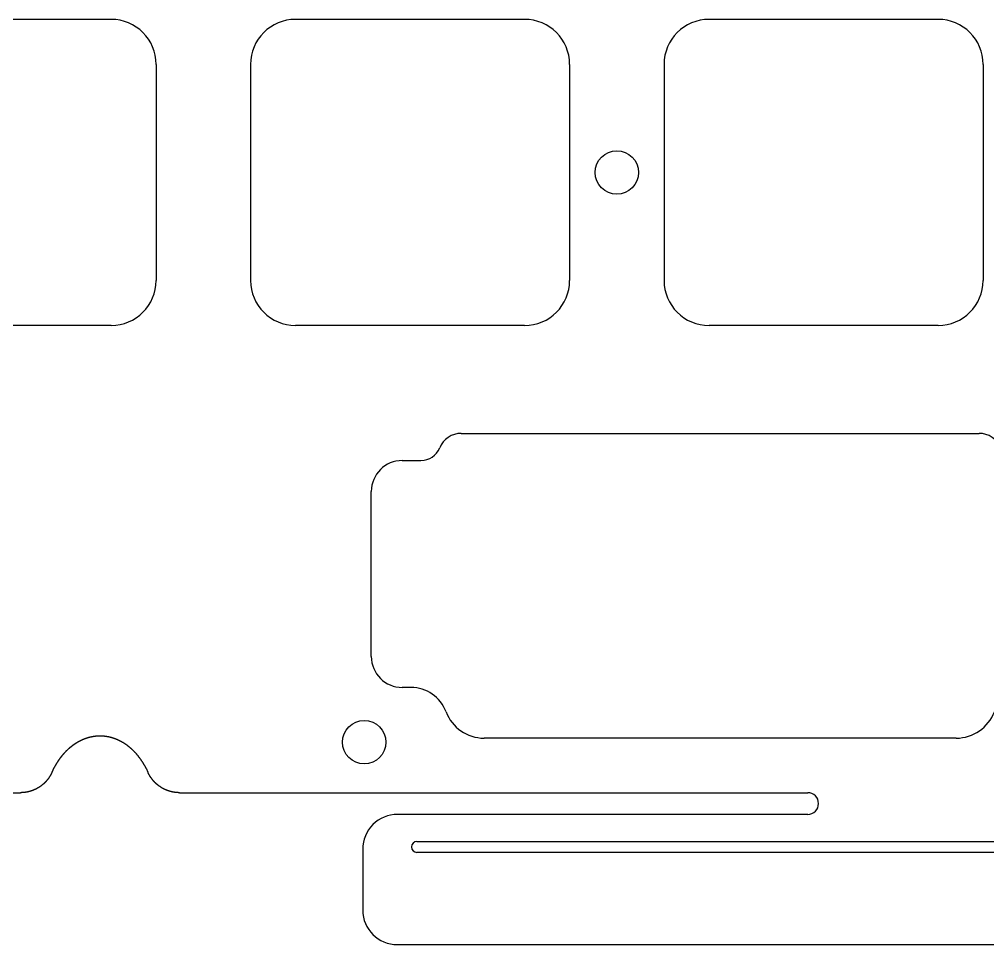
# Model space of a CAD drawing. Header units: millimetres. Extents: x -10 to 276, y -93 to 17.
# Drawn here: x 62.96 to 107.57, y -92.72 to -50.1 of the extents above; entities that cross this region are included whole.
import ezdxf

# ---------------------------------------------------------------- set-up
doc = ezdxf.new("R2010")
doc.units = ezdxf.units.MM
doc.layers.add('BLACK', color=7, linetype='CONTINUOUS')
doc.layers.add('Edge.Cuts', color=53, linetype='CONTINUOUS')

msp = doc.modelspace()

# ---------------------------------------------------------------- linework, layer by layer
at = {"layer": 'BLACK', "linetype": 'Continuous'}
for p, q in [((67.1875, -50.1), (56.6375, -50.1)), ((86.2375, -50.1), (75.6875, -50.1)), ((105.2875, -50.1), (94.7375, -50.1)), ((69.2625, -52.175), (69.2625, -62.125)), ((73.6125, -52.175), (73.6125, -62.125)), ((88.3125, -52.175), (88.3125, -62.125)), ((92.6625, -52.175), (92.6625, -62.125)), ((107.3625, -52.175), (107.3625, -62.125)), ((67.1875, -64.2), (56.6375, -64.2)), ((86.2375, -64.2), (75.6875, -64.2)), ((105.2875, -64.2), (94.7375, -64.2)), ((65.593877, -83.423999), (65.599685, -83.420386)), ((65.599685, -83.420386), (65.605492, -83.416797)), ((65.605492, -83.416797), (65.611309, -83.413225)), ((65.611309, -83.413225), (65.617125, -83.409678)), ((65.617125, -83.409678), (65.622951, -83.406148)), ((65.622951, -83.406148), (65.628776, -83.402642)), ((65.628776, -83.402642), (65.634611, -83.399153)), ((65.634611, -83.399153), (65.640445, -83.395688)), ((65.640445, -83.395688), (65.646288, -83.392241)), ((65.646288, -83.392241), (65.65213, -83.388818)), ((65.65213, -83.388818), (65.657982, -83.385412)), ((65.657982, -83.385412), (65.663833, -83.382031)), ((65.663833, -83.382031), (65.669694, -83.378666)), ((65.669694, -83.378666), (65.675553, -83.375326)), ((65.675553, -83.375326), (65.681421, -83.372003)), ((65.681421, -83.372003), (65.687289, -83.368704)), ((65.687289, -83.368704), (65.693166, -83.365423)), ((65.693166, -83.365423), (65.699041, -83.362165)), ((65.699041, -83.362165), (65.704926, -83.358925)), ((65.704926, -83.358925), (65.710809, -83.355709)), ((65.710809, -83.355709), (65.716702, -83.35251)), ((65.716702, -83.35251), (65.722593, -83.349335)), ((65.722593, -83.349335), (65.728493, -83.346178)), ((65.728493, -83.346178), (65.734392, -83.343045)), ((65.734392, -83.343045), (65.7403, -83.339929)), ((65.7403, -83.339929), (65.746206, -83.336836)), ((65.746206, -83.336836), (65.752121, -83.333762)), ((65.752121, -83.333762), (65.758035, -83.330711)), ((65.758035, -83.330711), (65.763958, -83.327678)), ((65.763958, -83.327678), (65.769879, -83.324668)), ((65.769879, -83.324668), (65.775809, -83.321676)), ((65.775809, -83.321676), (65.781737, -83.318708)), ((65.781737, -83.318708), (65.787674, -83.315757)), ((65.787674, -83.315757), (65.793609, -83.31283)), ((65.793609, -83.31283), (65.799553, -83.309921)), ((65.799553, -83.309921), (65.805495, -83.307034)), ((65.805495, -83.307034), (65.811446, -83.304166)), ((65.811446, -83.304166), (65.817395, -83.301321)), ((65.817395, -83.301321), (65.823353, -83.298495)), ((65.823353, -83.298495), (65.829309, -83.295691)), ((65.829309, -83.295691), (65.835273, -83.292905)), ((65.835273, -83.292905), (65.841235, -83.290142)), ((65.841235, -83.290142), (65.847206, -83.287398)), ((65.847206, -83.287398), (65.853175, -83.284676)), ((65.853175, -83.284676), (65.859152, -83.281973)), ((65.859152, -83.281973), (65.865128, -83.279292)), ((65.865128, -83.279292), (65.871111, -83.27663)), ((65.871111, -83.27663), (65.877093, -83.27399)), ((65.877093, -83.27399), (65.883083, -83.271369)), ((65.883083, -83.271369), (65.889071, -83.26877)), ((65.889071, -83.26877), (65.895067, -83.26619)), ((65.895067, -83.26619), (65.901061, -83.263632)), ((65.901061, -83.263632), (65.907063, -83.261093)), ((65.907063, -83.261093), (65.913063, -83.258576)), ((65.913063, -83.258576), (65.919071, -83.256078)), ((65.919071, -83.256078), (65.925077, -83.253602)), ((65.925077, -83.253602), (65.931091, -83.251144)), ((65.931091, -83.251144), (65.937103, -83.248709)), ((65.937103, -83.248709), (65.943123, -83.246293)), ((65.943123, -83.246293), (65.949141, -83.243899)), ((65.949141, -83.243899), (65.955166, -83.241523)), ((65.955166, -83.241523), (65.96119, -83.239169)), ((65.96119, -83.239169), (65.967221, -83.236835)), ((65.967221, -83.236835), (65.97325, -83.234522)), ((65.97325, -83.234522), (65.979287, -83.232228)), ((65.979287, -83.232228), (65.985322, -83.229956)), ((65.985322, -83.229956), (65.991364, -83.227703)), ((65.991364, -83.227703), (65.997404, -83.225471)), ((65.997404, -83.225471), (66.003452, -83.223259)), ((66.003452, -83.223259), (66.009497, -83.221068)), ((66.009497, -83.221068), (66.01555, -83.218896)), ((66.01555, -83.218896), (66.021601, -83.216746)), ((66.021601, -83.216746), (66.02766, -83.214615)), ((66.02766, -83.214615), (66.033716, -83.212506)), ((66.033716, -83.212506), (66.03978, -83.210415)), ((66.03978, -83.210415), (66.045841, -83.208346)), ((66.045841, -83.208346), (66.05191, -83.206296)), ((66.05191, -83.206296), (66.057977, -83.204268)), ((66.057977, -83.204268), (66.064051, -83.202259)), ((66.064051, -83.202259), (66.070122, -83.200271)), ((66.070122, -83.200271), (66.076201, -83.198302)), ((66.076201, -83.198302), (66.082278, -83.196354)), ((66.082278, -83.196354), (66.088362, -83.194426)), ((66.088362, -83.194426), (66.094444, -83.192519)), ((66.094444, -83.192519), (66.100533, -83.190631)), ((66.100533, -83.190631), (66.106619, -83.188765)), ((66.106619, -83.188765), (66.112713, -83.186917)), ((66.112713, -83.186917), (66.118805, -83.185091)), ((66.118805, -83.185091), (66.124903, -83.183283)), ((66.124903, -83.183283), (66.131, -83.181498)), ((66.131, -83.181498), (66.137103, -83.179731)), ((66.137103, -83.179731), (66.143204, -83.177985)), ((66.143204, -83.177985), (66.149312, -83.176259)), ((66.149312, -83.176259), (66.155418, -83.174554)), ((66.155418, -83.174554), (66.161531, -83.172867)), ((66.161531, -83.172867), (66.167642, -83.171202)), ((66.167642, -83.171202), (66.173759, -83.169556)), ((66.173759, -83.169556), (66.179875, -83.167931)), ((66.179875, -83.167931), (66.185997, -83.166326)), ((66.185997, -83.166326), (66.192117, -83.164741)), ((66.192117, -83.164741), (66.198243, -83.163176)), ((66.198243, -83.163176), (66.204368, -83.161631)), ((66.204368, -83.161631), (66.210499, -83.160106)), ((66.210499, -83.160106), (66.221377, -83.15745)), ((66.221377, -83.15745), (66.2275, -83.155984)), ((66.2275, -83.155984), (66.233625, -83.154538)), ((66.233625, -83.154538), (66.239751, -83.153112)), ((66.239751, -83.153112), (66.24588, -83.151706)), ((66.24588, -83.151706), (66.252009, -83.15032)), ((66.252009, -83.15032), (66.258141, -83.148955)), ((66.258141, -83.148955), (66.264273, -83.147609)), ((66.264273, -83.147609), (66.270408, -83.146284)), ((66.270408, -83.146284), (66.276544, -83.144979)), ((66.276544, -83.144979), (66.282682, -83.143694)), ((66.282682, -83.143694), (66.28882, -83.142429)), ((66.28882, -83.142429), (66.294961, -83.141184)), ((66.294961, -83.141184), (66.301103, -83.13996)), ((66.301103, -83.13996), (66.307246, -83.138755)), ((66.307246, -83.138755), (66.31339, -83.137571)), ((66.31339, -83.137571), (66.319537, -83.136406)), ((66.319537, -83.136406), (66.325683, -83.135262)), ((66.325683, -83.135262), (66.331832, -83.134138)), ((66.331832, -83.134138), (66.337982, -83.133034)), ((66.337982, -83.133034), (66.344133, -83.13195)), ((66.344133, -83.13195), (66.350285, -83.130887)), ((66.350285, -83.130887), (66.356439, -83.129843)), ((66.356439, -83.129843), (66.362593, -83.128819)), ((66.362593, -83.128819), (66.368749, -83.127816)), ((66.368749, -83.127816), (66.374906, -83.126832)), ((66.374906, -83.126832), (66.381064, -83.125869)), ((66.381064, -83.125869), (66.387223, -83.124926)), ((66.387223, -83.124926), (66.393383, -83.124002)), ((66.393383, -83.124002), (66.399544, -83.123099)), ((66.399544, -83.123099), (66.405706, -83.122216)), ((66.405706, -83.122216), (66.411869, -83.121353)), ((66.411869, -83.121353), (66.418034, -83.12051)), ((66.418034, -83.12051), (66.424198, -83.119687)), ((66.424198, -83.119687), (66.430364, -83.118885)), ((66.430364, -83.118885), (66.436531, -83.118102)), ((66.436531, -83.118102), (66.442699, -83.117339)), ((66.442699, -83.117339), (66.448867, -83.116597)), ((66.448867, -83.116597), (66.455037, -83.115874)), ((66.455037, -83.115874), (66.461207, -83.115171)), ((66.461207, -83.115171), (66.467378, -83.114489)), ((66.467378, -83.114489), (66.473549, -83.113826)), ((66.473549, -83.113826), (66.479722, -83.113184)), ((66.479722, -83.113184), (66.485895, -83.112561)), ((66.485895, -83.112561), (66.492069, -83.111959)), ((66.492069, -83.111959), (66.498243, -83.111377)), ((66.498243, -83.111377), (66.504418, -83.110814)), ((66.504418, -83.110814), (66.510593, -83.110272)), ((66.510593, -83.110272), (66.51677, -83.10975)), ((66.51677, -83.10975), (66.522946, -83.109248)), ((66.522946, -83.109248), (66.529124, -83.108765)), ((66.529124, -83.108765), (66.535301, -83.108303)), ((66.535301, -83.108303), (66.54148, -83.107861)), ((66.54148, -83.107861), (66.547659, -83.107439)), ((66.547659, -83.107439), (66.553838, -83.107037)), ((66.553838, -83.107037), (66.560017, -83.106655)), ((66.560017, -83.106655), (66.566198, -83.106293)), ((66.566198, -83.106293), (66.572378, -83.105951)), ((66.572378, -83.105951), (66.578559, -83.105628)), ((66.578559, -83.105628), (66.58474, -83.105326)), ((66.58474, -83.105326), (66.590922, -83.105044)), ((66.590922, -83.105044), (66.597103, -83.104782)), ((66.597103, -83.104782), (66.603285, -83.10454)), ((66.603285, -83.10454), (66.609468, -83.104318)), ((66.609468, -83.104318), (66.61565, -83.104116)), ((66.61565, -83.104116), (66.621833, -83.103934)), ((66.621833, -83.103934), (66.628016, -83.103772)), ((66.628016, -83.103772), (66.634199, -83.10363)), ((66.634199, -83.10363), (66.640382, -83.103508)), ((66.640382, -83.103508), (66.646565, -83.103406)), ((66.646565, -83.103406), (66.652749, -83.103324)), ((66.652749, -83.103324), (66.658932, -83.103262)), ((66.658932, -83.103262), (66.665116, -83.10322)), ((66.665116, -83.10322), (66.671299, -83.103198)), ((66.671299, -83.103198), (66.677483, -83.103196)), ((66.677483, -83.103196), (66.683666, -83.103214)), ((66.683666, -83.103214), (66.68985, -83.103252)), ((66.68985, -83.103252), (66.696033, -83.10331)), ((66.696033, -83.10331), (66.702216, -83.103389)), ((66.702216, -83.103389), (66.708399, -83.103487)), ((66.708399, -83.103487), (66.714582, -83.103605)), ((66.714582, -83.103605), (66.720765, -83.103743)), ((66.720765, -83.103743), (66.726948, -83.103901)), ((66.726948, -83.103901), (66.73313, -83.104079)), ((66.73313, -83.104079), (66.739313, -83.104277)), ((66.739313, -83.104277), (66.745495, -83.104495)), ((66.745495, -83.104495), (66.751677, -83.104733)), ((66.751677, -83.104733), (66.757858, -83.104991)), ((66.757858, -83.104991), (66.76404, -83.105269)), ((66.76404, -83.105269), (66.770221, -83.105567)), ((66.770221, -83.105567), (66.776401, -83.105885)), ((66.776401, -83.105885), (66.782581, -83.106224)), ((66.782581, -83.106224), (66.788761, -83.106582)), ((66.788761, -83.106582), (66.794941, -83.10696)), ((66.794941, -83.10696), (66.80112, -83.107358)), ((66.80112, -83.107358), (66.807298, -83.107776)), ((66.807298, -83.107776), (66.813476, -83.108214)), ((66.813476, -83.108214), (66.819654, -83.108673)), ((66.819654, -83.108673), (66.825831, -83.109151)), ((66.825831, -83.109151), (66.832007, -83.109649)), ((66.832007, -83.109649), (66.838183, -83.110167)), ((66.838183, -83.110167), (66.844359, -83.110706)), ((66.844359, -83.110706), (66.850534, -83.111264)), ((66.850534, -83.111264), (66.856708, -83.111842)), ((66.856708, -83.111842), (66.862881, -83.112441)), ((66.862881, -83.112441), (66.869054, -83.113059)), ((66.869054, -83.113059), (66.875226, -83.113698)), ((66.875226, -83.113698), (66.881397, -83.114356)), ((66.881397, -83.114356), (66.887568, -83.115035)), ((66.887568, -83.115035), (66.893738, -83.115733)), ((66.893738, -83.115733), (66.899907, -83.116452)), ((66.899907, -83.116452), (66.906076, -83.11719)), ((66.906076, -83.11719), (66.912243, -83.117949)), ((66.912243, -83.117949), (66.91841, -83.118728)), ((66.91841, -83.118728), (66.924576, -83.119527)), ((66.924576, -83.119527), (66.930741, -83.120346)), ((66.930741, -83.120346), (66.936905, -83.121185)), ((66.936905, -83.121185), (66.943068, -83.122044)), ((66.943068, -83.122044), (66.94923, -83.122923)), ((66.94923, -83.122923), (66.955392, -83.123822)), ((66.955392, -83.123822), (66.961552, -83.124741)), ((66.961552, -83.124741), (66.967711, -83.12568)), ((66.967711, -83.12568), (66.973869, -83.12664)), ((66.973869, -83.12664), (66.982942, -83.12809)), ((66.982942, -83.12809), (66.995253, -83.130128)), ((66.995253, -83.130128), (67.007559, -83.132247)), ((67.007559, -83.132247), (67.019857, -83.134445)), ((67.019857, -83.134445), (67.032149, -83.136723)), ((67.032149, -83.136723), (67.044435, -83.139082)), ((67.044435, -83.139082), (67.056714, -83.14152)), ((67.056714, -83.14152), (67.068986, -83.144039)), ((67.068986, -83.144039), (67.081251, -83.146638)), ((67.081251, -83.146638), (67.093509, -83.149317)), ((67.093509, -83.149317), (67.105761, -83.152076)), ((67.105761, -83.152076), (67.118004, -83.154916)), ((67.118004, -83.154916), (67.130241, -83.157836)), ((67.130241, -83.157836), (67.14247, -83.160836)), ((67.14247, -83.160836), (67.154692, -83.163917)), ((67.154692, -83.163917), (67.166906, -83.167079)), ((67.166906, -83.167079), (67.179112, -83.170321)), ((67.179112, -83.170321), (67.19131, -83.173643)), ((67.19131, -83.173643), (67.2035, -83.177046)), ((67.2035, -83.177046), (67.215682, -83.18053)), ((67.215682, -83.18053), (67.227855, -83.184095)), ((67.227855, -83.184095), (67.24002, -83.18774)), ((67.24002, -83.18774), (67.252176, -83.191467)), ((67.252176, -83.191467), (67.264324, -83.195274)), ((67.264324, -83.195274), (67.276462, -83.199162)), ((67.276462, -83.199162), (67.288591, -83.203131)), ((67.288591, -83.203131), (67.300711, -83.207181)), ((67.300711, -83.207181), (67.312822, -83.211313)), ((67.312822, -83.211313), (67.324923, -83.215525)), ((67.324923, -83.215525), (67.337014, -83.219819)), ((67.337014, -83.219819), (67.349094, -83.224194)), ((67.349094, -83.224194), (67.361165, -83.22865)), ((67.361165, -83.22865), (67.373225, -83.233188)), ((67.373225, -83.233188), (67.385275, -83.237807)), ((67.385275, -83.237807), (67.397314, -83.242508)), ((67.397314, -83.242508), (67.409342, -83.24729)), ((67.409342, -83.24729), (67.421358, -83.252154)), ((67.421358, -83.252154), (67.433363, -83.257099)), ((67.433363, -83.257099), (67.445357, -83.262126)), ((67.445357, -83.262126), (67.457338, -83.267235)), ((67.457338, -83.267235), (67.469308, -83.272425)), ((67.469308, -83.272425), (67.481265, -83.277698)), ((67.481265, -83.277698), (67.493209, -83.283052)), ((67.493209, -83.283052), (67.505141, -83.288488)), ((67.505141, -83.288488), (67.517059, -83.294005)), ((67.517059, -83.294005), (67.528964, -83.299605)), ((67.528964, -83.299605), (67.540856, -83.305287)), ((67.540856, -83.305287), (67.552733, -83.311051)), ((67.552733, -83.311051), (67.564597, -83.316896)), ((67.564597, -83.316896), (67.576446, -83.322824)), ((67.576446, -83.322824), (67.588281, -83.328834)), ((67.588281, -83.328834), (67.6001, -83.334926)), ((67.6001, -83.334926), (67.611904, -83.3411)), ((67.611904, -83.3411), (67.623693, -83.347356)), ((67.623693, -83.347356), (67.635466, -83.353694)), ((67.635466, -83.353694), (67.647222, -83.360114)), ((67.647222, -83.360114), (67.658963, -83.366617)), ((67.658963, -83.366617), (67.670686, -83.373201)), ((67.670686, -83.373201), (67.682393, -83.379868)), ((67.682393, -83.379868), (67.694082, -83.386617)), ((67.694082, -83.386617), (67.701855, -83.391156)), ((67.701855, -83.391156), (67.713529, -83.39805)), ((67.713529, -83.39805), (67.725182, -83.405025)), ((67.725182, -83.405025), (67.736816, -83.412081)), ((67.736816, -83.412081), (67.748429, -83.419218)), ((67.748429, -83.419218), (67.760022, -83.426437)), ((65.060856, -83.870169), (65.066035, -83.864565)), ((65.066035, -83.864565), (65.07122, -83.858985)), ((65.07122, -83.858985), (65.076416, -83.853422)), ((65.076416, -83.853422), (65.081618, -83.847882)), ((65.081618, -83.847882), (65.08683, -83.842361)), ((65.08683, -83.842361), (65.092049, -83.836862)), ((65.092049, -83.836862), (65.097277, -83.831381)), ((65.097277, -83.831381), (65.102512, -83.825923)), ((65.102512, -83.825923), (65.107757, -83.820484)), ((65.107757, -83.820484), (65.113007, -83.815067)), ((65.113007, -83.815067), (65.118268, -83.809668)), ((65.118268, -83.809668), (65.123535, -83.804292)), ((65.123535, -83.804292), (65.128812, -83.798934)), ((65.128812, -83.798934), (65.134094, -83.793599)), ((65.134094, -83.793599), (65.139387, -83.788282)), ((65.139387, -83.788282), (65.144685, -83.782988)), ((65.144685, -83.782988), (65.149993, -83.777712)), ((65.149993, -83.777712), (65.155307, -83.772459)), ((65.155307, -83.772459), (65.16063, -83.767225)), ((65.16063, -83.767225), (65.165959, -83.762013)), ((65.165959, -83.762013), (65.171298, -83.756819)), ((65.171298, -83.756819), (65.176643, -83.751648)), ((65.176643, -83.751648), (65.181997, -83.746495)), ((65.181997, -83.746495), (65.187356, -83.741365)), ((65.187356, -83.741365), (65.192725, -83.736254)), ((65.192725, -83.736254), (65.198099, -83.731165)), ((65.198099, -83.731165), (65.203483, -83.726094)), ((65.203483, -83.726094), (65.208872, -83.721047)), ((65.208872, -83.721047), (65.214271, -83.716017)), ((65.214271, -83.716017), (65.219675, -83.71101)), ((65.219675, -83.71101), (65.225088, -83.706022)), ((65.225088, -83.706022), (65.230506, -83.701056)), ((65.230506, -83.701056), (65.235934, -83.696109)), ((65.235934, -83.696109), (65.241366, -83.691184)), ((65.241366, -83.691184), (65.246808, -83.686278)), ((65.246808, -83.686278), (65.252255, -83.681395)), ((65.252255, -83.681395), (65.257711, -83.67653)), ((65.257711, -83.67653), (65.263172, -83.671687)), ((65.263172, -83.671687), (65.268642, -83.666863)), ((65.268642, -83.666863), (65.274117, -83.662062)), ((65.274117, -83.662062), (65.2796, -83.657279)), ((65.2796, -83.657279), (65.285089, -83.652519)), ((65.285089, -83.652519), (65.290587, -83.647777)), ((65.290587, -83.647777), (65.296089, -83.643058)), ((65.296089, -83.643058), (65.3016, -83.638357)), ((65.3016, -83.638357), (65.307116, -83.633679)), ((65.307116, -83.633679), (65.312641, -83.629019)), ((65.312641, -83.629019), (65.31817, -83.624382)), ((65.31817, -83.624382), (65.323708, -83.619764)), ((65.323708, -83.619764), (65.32925, -83.615168)), ((65.32925, -83.615168), (65.334801, -83.610591)), ((65.334801, -83.610591), (65.340357, -83.606036)), ((65.340357, -83.606036), (65.345921, -83.601499)), ((65.345921, -83.601499), (65.351489, -83.596985)), ((65.351489, -83.596985), (65.357066, -83.59249)), ((65.357066, -83.59249), (65.362648, -83.588017)), ((65.362648, -83.588017), (65.368238, -83.583563)), ((65.368238, -83.583563), (65.373832, -83.579131)), ((65.373832, -83.579131), (65.379434, -83.574718)), ((65.379434, -83.574718), (65.385041, -83.570328)), ((65.385041, -83.570328), (65.390656, -83.565955)), ((65.390656, -83.565955), (65.396275, -83.561606)), ((65.396275, -83.561606), (65.401903, -83.557275)), ((65.401903, -83.557275), (65.407534, -83.552966)), ((65.407534, -83.552966), (65.413174, -83.548676)), ((65.413174, -83.548676), (65.418818, -83.544408)), ((65.418818, -83.544408), (65.42447, -83.540159)), ((65.42447, -83.540159), (65.430125, -83.535933)), ((65.430125, -83.535933), (65.435789, -83.531724)), ((65.435789, -83.531724), (65.441457, -83.527539)), ((65.441457, -83.527539), (65.447133, -83.523372)), ((65.447133, -83.523372), (65.450361, -83.521013)), ((65.450361, -83.521013), (65.456035, -83.516886)), ((65.456035, -83.516886), (65.46172, -83.512776)), ((65.46172, -83.512776), (65.467406, -83.50869)), ((65.467406, -83.50869), (65.473102, -83.504622)), ((65.473102, -83.504622), (65.478799, -83.500577)), ((65.478799, -83.500577), (65.484506, -83.49655)), ((65.484506, -83.49655), (65.490214, -83.492547)), ((65.490214, -83.492547), (65.495932, -83.488561)), ((65.495932, -83.488561), (65.501651, -83.484599)), ((65.501651, -83.484599), (65.507379, -83.480654)), ((65.507379, -83.480654), (65.513109, -83.476734)), ((65.513109, -83.476734), (65.518848, -83.472831)), ((65.518848, -83.472831), (65.524587, -83.468952)), ((65.524587, -83.468952), (65.530337, -83.46509)), ((65.530337, -83.46509), (65.536086, -83.461253)), ((65.536086, -83.461253), (65.541846, -83.457432)), ((65.541846, -83.457432), (65.547605, -83.453636)), ((65.547605, -83.453636), (65.553375, -83.449857)), ((65.553375, -83.449857), (65.559144, -83.446102)), ((65.559144, -83.446102), (65.564924, -83.442365)), ((65.564924, -83.442365), (65.570703, -83.438652)), ((65.570703, -83.438652), (65.576492, -83.434956)), ((65.576492, -83.434956), (65.58228, -83.431284)), ((65.58228, -83.431284), (65.588079, -83.427629)), ((65.588079, -83.427629), (65.593877, -83.423999)), ((67.760022, -83.426437), (67.771594, -83.433736)), ((67.771594, -83.433736), (67.783145, -83.441118)), ((67.783145, -83.441118), (67.794676, -83.44858)), ((67.794676, -83.44858), (67.806186, -83.456125)), ((67.806186, -83.456125), (67.817674, -83.463751)), ((67.817674, -83.463751), (67.829142, -83.471459)), ((67.829142, -83.471459), (67.840588, -83.479248)), ((67.840588, -83.479248), (67.852012, -83.48712)), ((67.852012, -83.48712), (67.863415, -83.495074)), ((67.863415, -83.495074), (67.874795, -83.50311)), ((67.874795, -83.50311), (67.886154, -83.511228)), ((67.886154, -83.511228), (67.89749, -83.519428)), ((67.89749, -83.519428), (67.908804, -83.527711)), ((67.908804, -83.527711), (67.920095, -83.536076)), ((67.920095, -83.536076), (67.931363, -83.544524)), ((67.931363, -83.544524), (67.942608, -83.553054)), ((67.942608, -83.553054), (67.95383, -83.561667)), ((67.95383, -83.561667), (67.965028, -83.570363)), ((67.965028, -83.570363), (67.976202, -83.579141)), ((67.976202, -83.579141), (67.987353, -83.588002)), ((67.987353, -83.588002), (67.998479, -83.596946)), ((67.998479, -83.596946), (68.009581, -83.605973)), ((68.009581, -83.605973), (68.020658, -83.615082)), ((68.020658, -83.615082), (68.03171, -83.624275)), ((68.03171, -83.624275), (68.042737, -83.63355)), ((68.042737, -83.63355), (68.053738, -83.642909)), ((68.053738, -83.642909), (68.064714, -83.65235)), ((68.064714, -83.65235), (68.075663, -83.661875)), ((68.075663, -83.661875), (68.086586, -83.671482)), ((68.086586, -83.671482), (68.097483, -83.681173)), ((68.097483, -83.681173), (68.108353, -83.690946)), ((68.108353, -83.690946), (68.119195, -83.700803)), ((68.119195, -83.700803), (68.13001, -83.710742)), ((68.13001, -83.710742), (68.140797, -83.720765)), ((68.140797, -83.720765), (68.151556, -83.73087)), ((68.151556, -83.73087), (68.162287, -83.741058)), ((68.162287, -83.741058), (68.172988, -83.751329)), ((68.172988, -83.751329), (68.183661, -83.761683)), ((68.183661, -83.761683), (68.194304, -83.77212)), ((68.194304, -83.77212), (68.204917, -83.782639)), ((68.204917, -83.782639), (68.2155, -83.793241)), ((68.2155, -83.793241), (68.226053, -83.803926)), ((68.226053, -83.803926), (68.236575, -83.814693)), ((68.236575, -83.814693), (68.247065, -83.825542)), ((68.247065, -83.825542), (68.257524, -83.836473)), ((68.257524, -83.836473), (68.26795, -83.847487)), ((68.26795, -83.847487), (68.278345, -83.858582)), ((68.278345, -83.858582), (68.288706, -83.86976)), ((64.717077, -84.319557), (64.721557, -84.312533)), ((64.721557, -84.312533), (64.72605, -84.305526)), ((64.72605, -84.305526), (64.730553, -84.29854)), ((64.730553, -84.29854), (64.735068, -84.291572)), ((64.735068, -84.291572), (64.739593, -84.284626)), ((64.739593, -84.284626), (64.744131, -84.277697)), ((64.744131, -84.277697), (64.748678, -84.27079)), ((64.748678, -84.27079), (64.753238, -84.2639)), ((64.753238, -84.2639), (64.757808, -84.257032)), ((64.757808, -84.257032), (64.762389, -84.250182)), ((64.762389, -84.250182), (64.76698, -84.243354)), ((64.76698, -84.243354), (64.771584, -84.236543)), ((64.771584, -84.236543), (64.776197, -84.229753)), ((64.776197, -84.229753), (64.780822, -84.222982)), ((64.780822, -84.222982), (64.785456, -84.216232)), ((64.785456, -84.216232), (64.790103, -84.2095)), ((64.790103, -84.2095), (64.794758, -84.20279)), ((64.794758, -84.20279), (64.799426, -84.196098)), ((64.799426, -84.196098), (64.804103, -84.189427)), ((64.804103, -84.189427), (64.808792, -84.182774)), ((64.808792, -84.182774), (64.81349, -84.176144)), ((64.81349, -84.176144), (64.818199, -84.169531)), ((64.818199, -84.169531), (64.822918, -84.16294)), ((64.822918, -84.16294), (64.827649, -84.156366)), ((64.827649, -84.156366), (64.832388, -84.149815)), ((64.832388, -84.149815), (64.837139, -84.143282)), ((64.837139, -84.143282), (64.841899, -84.13677)), ((64.841899, -84.13677), (64.84667, -84.130277)), ((64.84667, -84.130277), (64.85145, -84.123806)), ((64.85145, -84.123806), (64.856242, -84.117352)), ((64.856242, -84.117352), (64.861042, -84.110921)), ((64.861042, -84.110921), (64.865854, -84.104507)), ((64.865854, -84.104507), (64.870674, -84.098116)), ((64.870674, -84.098116), (64.875506, -84.091742)), ((64.875506, -84.091742), (64.880346, -84.085391)), ((64.880346, -84.085391), (64.885198, -84.079058)), ((64.885198, -84.079058), (64.890057, -84.072747)), ((64.890057, -84.072747), (64.894928, -84.066454)), ((64.894928, -84.066454), (64.899808, -84.060183)), ((64.899808, -84.060183), (64.904698, -84.05393)), ((64.904698, -84.05393), (64.909597, -84.047699)), ((64.909597, -84.047699), (64.914506, -84.041487)), ((64.914506, -84.041487), (64.919424, -84.035297)), ((64.919424, -84.035297), (64.924353, -84.029124)), ((64.924353, -84.029124), (64.929289, -84.022975)), ((64.929289, -84.022975), (64.934237, -84.016843)), ((64.934237, -84.016843), (64.939192, -84.010733)), ((64.939192, -84.010733), (64.944159, -84.004642)), ((64.944159, -84.004642), (64.949133, -83.998573)), ((64.949133, -83.998573), (64.954118, -83.992522)), ((64.954118, -83.992522), (64.959111, -83.986493)), ((64.959111, -83.986493), (64.964114, -83.980483)), ((64.964114, -83.980483), (64.969125, -83.974495)), ((64.969125, -83.974495), (64.974147, -83.968525)), ((64.974147, -83.968525), (64.979176, -83.962578)), ((64.979176, -83.962578), (64.984216, -83.956648)), ((64.984216, -83.956648), (64.989263, -83.950742)), ((64.989263, -83.950742), (64.994321, -83.944853)), ((64.994321, -83.944853), (64.999386, -83.938987)), ((64.999386, -83.938987), (65.004461, -83.933139)), ((65.004461, -83.933139), (65.009544, -83.927313)), ((65.009544, -83.927313), (65.014637, -83.921506)), ((65.014637, -83.921506), (65.019737, -83.915721)), ((65.019737, -83.915721), (65.024848, -83.909955)), ((65.024848, -83.909955), (65.029966, -83.904211)), ((65.029966, -83.904211), (65.035094, -83.898485)), ((65.035094, -83.898485), (65.040228, -83.892782)), ((65.040228, -83.892782), (65.045374, -83.887097)), ((65.045374, -83.887097), (65.050525, -83.881434)), ((65.050525, -83.881434), (65.055688, -83.87579)), ((65.055688, -83.87579), (65.060856, -83.870169)), ((68.288706, -83.86976), (68.299034, -83.881019)), ((68.299034, -83.881019), (68.309328, -83.892359)), ((68.309328, -83.892359), (68.319589, -83.903781)), ((68.319589, -83.903781), (68.329815, -83.915284)), ((68.329815, -83.915284), (68.340006, -83.926868)), ((68.340006, -83.926868), (68.350161, -83.938533)), ((68.350161, -83.938533), (68.360281, -83.950278)), ((68.360281, -83.950278), (68.370365, -83.962104)), ((68.370365, -83.962104), (68.380412, -83.97401)), ((68.380412, -83.97401), (68.390421, -83.985996)), ((68.390421, -83.985996), (68.397868, -83.994994)), ((68.397868, -83.994994), (68.407825, -84.007135)), ((68.407825, -84.007135), (68.417743, -84.019355)), ((68.417743, -84.019355), (68.427622, -84.031652)), ((68.427622, -84.031652), (68.437461, -84.044027)), ((68.437461, -84.044027), (68.447259, -84.056481)), ((68.447259, -84.056481), (68.457017, -84.069012)), ((68.457017, -84.069012), (68.466735, -84.081621)), ((68.466735, -84.081621), (68.476411, -84.094308)), ((68.476411, -84.094308), (68.486047, -84.107073)), ((68.486047, -84.107073), (68.495641, -84.119916)), ((68.495641, -84.119916), (68.505193, -84.132836)), ((68.505193, -84.132836), (68.514704, -84.145834)), ((68.514704, -84.145834), (68.524172, -84.15891)), ((68.524172, -84.15891), (68.533598, -84.172063)), ((68.533598, -84.172063), (68.54298, -84.185294)), ((68.54298, -84.185294), (68.55232, -84.198602)), ((68.55232, -84.198602), (68.561616, -84.211987)), ((68.561616, -84.211987), (68.570869, -84.225449)), ((68.570869, -84.225449), (68.580077, -84.238989)), ((68.580077, -84.238989), (68.589241, -84.252605)), ((68.589241, -84.252605), (68.598361, -84.266298)), ((68.598361, -84.266298), (68.607435, -84.280067)), ((68.607435, -84.280067), (68.616465, -84.293913)), ((68.616465, -84.293913), (68.625448, -84.307836)), ((68.625448, -84.307836), (68.634386, -84.321834)), ((64.474417, -84.767705), (64.478122, -84.759628)), ((64.478122, -84.759628), (64.481843, -84.751564)), ((64.481843, -84.751564), (64.485577, -84.74352)), ((64.485577, -84.74352), (64.489327, -84.73549)), ((64.489327, -84.73549), (64.493089, -84.72748)), ((64.493089, -84.72748), (64.496867, -84.719484)), ((64.496867, -84.719484), (64.500657, -84.711508)), ((64.500657, -84.711508), (64.504463, -84.703545)), ((64.504463, -84.703545), (64.508282, -84.695603)), ((64.508282, -84.695603), (64.512116, -84.687675)), ((64.512116, -84.687675), (64.515962, -84.679767)), ((64.515962, -84.679767), (64.519824, -84.671873)), ((64.519824, -84.671873), (64.523698, -84.663999)), ((64.523698, -84.663999), (64.527588, -84.656139)), ((64.527588, -84.656139), (64.53149, -84.648301)), ((64.53149, -84.648301), (64.535407, -84.640476)), ((64.535407, -84.640476), (64.539336, -84.632671)), ((64.539336, -84.632671), (64.543281, -84.624881)), ((64.543281, -84.624881), (64.547237, -84.617112)), ((64.547237, -84.617112), (64.551209, -84.609356)), ((64.551209, -84.609356), (64.555192, -84.601622)), ((64.555192, -84.601622), (64.559191, -84.593902)), ((64.559191, -84.593902), (64.563201, -84.586203)), ((64.563201, -84.586203), (64.567226, -84.578518)), ((64.567226, -84.578518), (64.571263, -84.570855)), ((64.571263, -84.570855), (64.575315, -84.563205)), ((64.575315, -84.563205), (64.579378, -84.555577)), ((64.579378, -84.555577), (64.583457, -84.547963)), ((64.583457, -84.547963), (64.587547, -84.540371)), ((64.587547, -84.540371), (64.591651, -84.532792)), ((64.591651, -84.532792), (64.595767, -84.525236)), ((64.595767, -84.525236), (64.599898, -84.517693)), ((64.599898, -84.517693), (64.604039, -84.510173)), ((64.604039, -84.510173), (64.608196, -84.502666)), ((64.608196, -84.502666), (64.612364, -84.495182)), ((64.612364, -84.495182), (64.616546, -84.487712)), ((64.616546, -84.487712), (64.620739, -84.480263)), ((64.620739, -84.480263), (64.624947, -84.472829)), ((64.624947, -84.472829), (64.629165, -84.465418)), ((64.629165, -84.465418), (64.633399, -84.45802)), ((64.633399, -84.45802), (64.637642, -84.450645)), ((64.637642, -84.450645), (64.641901, -84.443284)), ((64.641901, -84.443284), (64.646169, -84.435945)), ((64.646169, -84.435945), (64.650453, -84.428621)), ((64.650453, -84.428621), (64.654746, -84.421319)), ((64.654746, -84.421319), (64.659055, -84.414032)), ((64.659055, -84.414032), (64.663373, -84.406767)), ((64.663373, -84.406767), (64.667706, -84.399516)), ((64.667706, -84.399516), (64.672049, -84.392288)), ((64.672049, -84.392288), (64.676406, -84.385075)), ((64.676406, -84.385075), (64.680773, -84.377884)), ((64.680773, -84.377884), (64.685155, -84.370708)), ((64.685155, -84.370708), (64.69043, -84.362119)), ((64.69043, -84.362119), (64.694842, -84.354978)), ((64.694842, -84.354978), (64.699266, -84.347854)), ((64.699266, -84.347854), (64.703701, -84.340752)), ((64.703701, -84.340752), (64.708149, -84.333667)), ((64.708149, -84.333667), (64.712606, -84.326603)), ((64.712606, -84.326603), (64.717077, -84.319557)), ((68.634386, -84.321834), (68.643277, -84.335909)), ((68.643277, -84.335909), (68.652122, -84.350059)), ((68.652122, -84.350059), (68.660919, -84.364285)), ((68.660919, -84.364285), (68.66967, -84.378586)), ((68.66967, -84.378586), (68.678372, -84.392963)), ((68.678372, -84.392963), (68.687027, -84.407415)), ((68.687027, -84.407415), (68.695633, -84.421941)), ((68.695633, -84.421941), (68.704191, -84.436542)), ((68.704191, -84.436542), (68.712699, -84.451216)), ((68.712699, -84.451216), (68.721158, -84.465965)), ((68.721158, -84.465965), (68.729567, -84.480788)), ((68.729567, -84.480788), (68.737926, -84.495684)), ((68.737926, -84.495684), (68.746234, -84.510653)), ((68.746234, -84.510653), (68.754491, -84.525695)), ((68.754491, -84.525695), (68.762697, -84.54081)), ((68.762697, -84.54081), (68.770851, -84.555996)), ((68.770851, -84.555996), (68.778953, -84.571255)), ((68.778953, -84.571255), (68.787002, -84.586584)), ((68.787002, -84.586584), (68.794999, -84.601985)), ((68.794999, -84.601985), (68.802942, -84.617457)), ((68.802942, -84.617457), (68.810831, -84.632999)), ((68.810831, -84.632999), (68.818666, -84.64861)), ((68.818666, -84.64861), (68.826447, -84.664292)), ((68.826447, -84.664292), (68.834173, -84.680042)), ((68.834173, -84.680042), (68.841843, -84.69586)), ((68.841843, -84.69586), (68.849458, -84.711747)), ((68.849458, -84.711747), (68.857016, -84.727702)), ((68.857016, -84.727702), (68.864517, -84.743723)), ((68.864517, -84.743723), (68.871962, -84.759811)), ((68.871962, -84.759811), (68.879349, -84.775965)), ((64.191542, -85.202801), (64.187723, -85.206975)), ((64.195345, -85.198613), (64.191542, -85.202801)), ((64.199134, -85.194411), (64.195345, -85.198613)), ((64.202907, -85.190197), (64.199134, -85.194411)), ((64.206667, -85.185969), (64.202907, -85.190197)), ((64.21041, -85.181727), (64.206667, -85.185969)), ((64.214139, -85.177473), (64.21041, -85.181727)), ((64.217853, -85.173205), (64.214139, -85.177473)), ((64.221552, -85.168924), (64.217853, -85.173205)), ((64.225235, -85.164631), (64.221552, -85.168924)), ((64.228904, -85.160324), (64.225235, -85.164631)), ((64.232557, -85.156004), (64.228904, -85.160324)), ((64.236194, -85.151671), (64.232557, -85.156004)), ((64.239817, -85.147326), (64.236194, -85.151671)), ((64.243424, -85.142968), (64.239817, -85.147326)), ((64.247015, -85.138597), (64.243424, -85.142968)), ((64.250591, -85.134213), (64.247015, -85.138597)), ((64.254152, -85.129817), (64.250591, -85.134213)), ((64.257697, -85.125408), (64.254152, -85.129817)), ((64.261226, -85.120987), (64.257697, -85.125408)), ((64.26474, -85.116553), (64.261226, -85.120987)), ((64.268238, -85.112107), (64.26474, -85.116553)), ((64.27172, -85.107649), (64.268238, -85.112107)), ((64.275187, -85.103178), (64.27172, -85.107649)), ((64.278638, -85.098695), (64.275187, -85.103178)), ((64.282072, -85.0942), (64.278638, -85.098695)), ((64.285491, -85.089693), (64.282072, -85.0942)), ((64.288894, -85.085173), (64.285491, -85.089693)), ((64.292281, -85.080642), (64.288894, -85.085173)), ((64.295652, -85.076099), (64.292281, -85.080642)), ((64.299007, -85.071544), (64.295652, -85.076099)), ((64.302345, -85.066977), (64.299007, -85.071544)), ((64.305668, -85.062398), (64.302345, -85.066977)), ((64.308974, -85.057808), (64.305668, -85.062398)), ((64.315537, -85.048593), (64.308974, -85.057808)), ((64.322036, -85.039331), (64.315537, -85.048593)), ((64.328468, -85.030024), (64.322036, -85.039331)), ((64.334835, -85.020671), (64.328468, -85.030024)), ((64.341135, -85.011274), (64.334835, -85.020671)), ((64.347368, -85.001832), (64.341135, -85.011274)), ((64.353535, -84.992347), (64.347368, -85.001832)), ((64.359634, -84.982819), (64.353535, -84.992347)), ((64.365666, -84.973248), (64.359634, -84.982819)), ((64.37163, -84.963634), (64.365666, -84.973248)), ((64.377525, -84.953979), (64.37163, -84.963634)), ((64.383352, -84.944282), (64.377525, -84.953979)), ((64.389111, -84.934544), (64.383352, -84.944282)), ((64.3948, -84.924766), (64.389111, -84.934544)), ((64.40042, -84.914949), (64.3948, -84.924766)), ((64.40597, -84.905091), (64.40042, -84.914949)), ((64.411451, -84.895195), (64.40597, -84.905091)), ((64.416861, -84.885261), (64.411451, -84.895195)), ((64.422201, -84.875288), (64.416861, -84.885261)), ((64.42747, -84.865279), (64.422201, -84.875288)), ((64.432668, -84.855232), (64.42747, -84.865279)), ((64.437796, -84.845149), (64.432668, -84.855232)), ((64.442851, -84.83503), (64.437796, -84.845149)), ((64.447835, -84.824875), (64.442851, -84.83503)), ((64.452747, -84.814685), (64.447835, -84.824875)), ((64.457587, -84.804461), (64.452747, -84.814685)), ((64.462354, -84.794203), (64.457587, -84.804461)), ((64.467049, -84.783912), (64.462354, -84.794203)), ((64.467049, -84.783912), (64.470725, -84.775802)), ((64.470725, -84.775802), (64.474417, -84.767705)), ((68.879349, -84.775965), (68.882951, -84.783912)), ((68.887524, -84.793938), (68.882951, -84.783912)), ((68.889898, -84.799074), (68.887524, -84.793938)), ((68.892291, -84.8042), (68.889898, -84.799074)), ((68.894702, -84.809319), (68.892291, -84.8042)), ((68.89713, -84.814428), (68.894702, -84.809319)), ((68.899577, -84.819529), (68.89713, -84.814428)), ((68.902042, -84.824621), (68.899577, -84.819529)), ((68.904525, -84.829705), (68.902042, -84.824621)), ((68.907025, -84.83478), (68.904525, -84.829705)), ((68.909544, -84.839846), (68.907025, -84.83478)), ((68.91208, -84.844903), (68.909544, -84.839846)), ((68.914635, -84.849951), (68.91208, -84.844903)), ((68.917207, -84.854989), (68.914635, -84.849951)), ((68.919797, -84.860019), (68.917207, -84.854989)), ((68.922405, -84.865039), (68.919797, -84.860019)), ((68.925031, -84.870051), (68.922405, -84.865039)), ((68.927674, -84.875052), (68.925031, -84.870051)), ((68.930335, -84.880045), (68.927674, -84.875052)), ((68.933013, -84.885028), (68.930335, -84.880045)), ((68.935709, -84.890002), (68.933013, -84.885028)), ((68.938423, -84.894965), (68.935709, -84.890002)), ((68.941154, -84.89992), (68.938423, -84.894965)), ((68.943903, -84.904864), (68.941154, -84.89992)), ((68.946669, -84.909799), (68.943903, -84.904864)), ((68.949453, -84.914724), (68.946669, -84.909799)), ((68.952254, -84.91964), (68.949453, -84.914724)), ((68.955072, -84.924545), (68.952254, -84.91964)), ((68.957908, -84.92944), (68.955072, -84.924545)), ((68.960761, -84.934325), (68.957908, -84.92944)), ((68.963631, -84.9392), (68.960761, -84.934325)), ((68.966518, -84.944065), (68.963631, -84.9392)), ((68.969423, -84.94892), (68.966518, -84.944065)), ((68.972345, -84.953764), (68.969423, -84.94892)), ((68.975284, -84.958598), (68.972345, -84.953764)), ((68.978239, -84.963421), (68.975284, -84.958598)), ((68.981212, -84.968234), (68.978239, -84.963421)), ((68.984202, -84.973037), (68.981212, -84.968234)), ((68.987209, -84.977829), (68.984202, -84.973037)), ((68.990233, -84.98261), (68.987209, -84.977829)), ((68.993274, -84.98738), (68.990233, -84.98261)), ((68.996331, -84.99214), (68.993274, -84.98738)), ((68.999406, -84.996889), (68.996331, -84.99214)), ((69.002497, -85.001627), (68.999406, -84.996889)), ((69.005605, -85.006354), (69.002497, -85.001627)), ((69.008729, -85.01107), (69.005605, -85.006354)), ((69.01187, -85.015775), (69.008729, -85.01107)), ((69.015028, -85.020468), (69.01187, -85.015775)), ((69.018202, -85.025151), (69.015028, -85.020468)), ((69.021393, -85.029822), (69.018202, -85.025151)), ((69.024601, -85.034482), (69.021393, -85.029822)), ((69.027824, -85.03913), (69.024601, -85.034482)), ((69.034321, -85.048393), (69.027824, -85.03913)), ((69.040883, -85.057609), (69.034321, -85.048393)), ((69.04751, -85.066779), (69.040883, -85.057609)), ((69.054202, -85.075902), (69.04751, -85.066779)), ((69.060958, -85.084977), (69.054202, -85.075902)), ((69.067778, -85.094003), (69.060958, -85.084977)), ((69.074661, -85.102982), (69.067778, -85.094003)), ((69.081608, -85.111911), (69.074661, -85.102982)), ((69.088617, -85.120791), (69.081608, -85.111911)), ((69.09569, -85.129621), (69.088617, -85.120791)), ((69.102824, -85.138401), (69.09569, -85.129621)), ((69.11002, -85.14713), (69.102824, -85.138401)), ((69.117278, -85.155808), (69.11002, -85.14713)), ((69.124596, -85.164434), (69.117278, -85.155808)), ((69.131976, -85.173008), (69.124596, -85.164434)), ((69.139416, -85.18153), (69.131976, -85.173008)), ((69.146916, -85.189999), (69.139416, -85.18153)), ((69.154475, -85.198414), (69.146916, -85.189999)), ((69.162094, -85.206776), (69.154475, -85.198414)), ((63.487783, -85.651692), (63.476977, -85.655039)), ((63.498565, -85.648269), (63.487783, -85.651692)), ((63.509322, -85.64477), (63.498565, -85.648269)), ((63.520055, -85.641195), (63.509322, -85.64477)), ((63.530761, -85.637544), (63.520055, -85.641195)), ((63.541442, -85.633818), (63.530761, -85.637544)), ((63.552096, -85.630016), (63.541442, -85.633818)), ((63.562722, -85.626139), (63.552096, -85.630016)), ((63.573321, -85.622187), (63.562722, -85.626139)), ((63.583892, -85.61816), (63.573321, -85.622187)), ((63.584654, -85.617867), (63.583892, -85.61816)), ((63.589929, -85.615822), (63.584654, -85.617867)), ((63.595197, -85.613758), (63.589929, -85.615822)), ((63.600458, -85.611676), (63.595197, -85.613758)), ((63.605711, -85.609576), (63.600458, -85.611676)), ((63.610957, -85.607456), (63.605711, -85.609576)), ((63.616195, -85.605319), (63.610957, -85.607456)), ((63.621426, -85.603162), (63.616195, -85.605319)), ((63.626648, -85.600988), (63.621426, -85.603162)), ((63.631864, -85.598795), (63.626648, -85.600988)), ((63.637071, -85.596583), (63.631864, -85.598795)), ((63.642271, -85.594353), (63.637071, -85.596583)), ((63.647462, -85.592105), (63.642271, -85.594353)), ((63.652646, -85.589838), (63.647462, -85.592105)), ((63.657821, -85.587554), (63.652646, -85.589838)), ((63.662988, -85.58525), (63.657821, -85.587554)), ((63.668147, -85.582929), (63.662988, -85.58525)), ((63.673298, -85.580589), (63.668147, -85.582929)), ((63.678441, -85.578231), (63.673298, -85.580589)), ((63.683575, -85.575855), (63.678441, -85.578231)), ((63.688701, -85.573461), (63.683575, -85.575855)), ((63.693818, -85.571049), (63.688701, -85.573461)), ((63.698927, -85.568619), (63.693818, -85.571049)), ((63.704027, -85.56617), (63.698927, -85.568619)), ((63.709118, -85.563704), (63.704027, -85.56617)), ((63.714201, -85.561219), (63.709118, -85.563704)), ((63.719274, -85.558717), (63.714201, -85.561219)), ((63.72434, -85.556197), (63.719274, -85.558717)), ((63.729395, -85.553659), (63.72434, -85.556197)), ((63.734442, -85.551102), (63.729395, -85.553659)), ((63.73948, -85.548529), (63.734442, -85.551102)), ((63.744509, -85.545937), (63.73948, -85.548529)), ((63.749528, -85.543328), (63.744509, -85.545937)), ((63.754539, -85.5407), (63.749528, -85.543328)), ((63.759539, -85.538056), (63.754539, -85.5407)), ((63.764531, -85.535393), (63.759539, -85.538056)), ((63.769513, -85.532713), (63.764531, -85.535393)), ((63.774486, -85.530015), (63.769513, -85.532713)), ((63.779449, -85.5273), (63.774486, -85.530015)), ((63.784402, -85.524567), (63.779449, -85.5273)), ((63.789346, -85.521817), (63.784402, -85.524567)), ((63.79428, -85.519049), (63.789346, -85.521817)), ((63.799204, -85.516264), (63.79428, -85.519049)), ((63.804118, -85.513461), (63.799204, -85.516264)), ((63.809022, -85.510642), (63.804118, -85.513461)), ((63.813916, -85.507804), (63.809022, -85.510642)), ((63.818801, -85.50495), (63.813916, -85.507804)), ((63.823675, -85.502078), (63.818801, -85.50495)), ((63.828538, -85.499189), (63.823675, -85.502078)), ((63.833392, -85.496283), (63.828538, -85.499189)), ((63.838235, -85.49336), (63.833392, -85.496283)), ((63.843068, -85.490419), (63.838235, -85.49336)), ((63.847891, -85.487462), (63.843068, -85.490419)), ((63.852703, -85.484487), (63.847891, -85.487462)), ((63.857504, -85.481496), (63.852703, -85.484487)), ((63.867075, -85.475462), (63.857504, -85.481496)), ((63.876603, -85.469361), (63.867075, -85.475462)), ((63.886087, -85.463193), (63.876603, -85.469361)), ((63.895528, -85.456957), (63.886087, -85.463193)), ((63.904924, -85.450656), (63.895528, -85.456957)), ((63.914275, -85.444288), (63.904924, -85.450656)), ((63.923581, -85.437854), (63.914275, -85.444288)), ((63.932841, -85.431354), (63.923581, -85.437854)), ((63.942055, -85.42479), (63.932841, -85.431354)), ((63.951222, -85.41816), (63.942055, -85.42479)), ((63.960342, -85.411466), (63.951222, -85.41816)), ((63.969415, -85.404707), (63.960342, -85.411466)), ((63.978439, -85.397885), (63.969415, -85.404707)), ((63.987414, -85.390999), (63.978439, -85.397885)), ((63.996341, -85.38405), (63.987414, -85.390999)), ((64.005218, -85.377038), (63.996341, -85.38405)), ((64.014045, -85.369963), (64.005218, -85.377038)), ((64.022822, -85.362827), (64.014045, -85.369963)), ((64.031549, -85.355628), (64.022822, -85.362827)), ((64.040224, -85.348368), (64.031549, -85.355628)), ((64.048847, -85.341047), (64.040224, -85.348368)), ((64.057418, -85.333665), (64.048847, -85.341047)), ((64.065937, -85.326223), (64.057418, -85.333665)), ((64.074403, -85.318721), (64.065937, -85.326223)), ((64.082816, -85.311159), (64.074403, -85.318721)), ((64.091175, -85.303538), (64.082816, -85.311159)), ((64.09948, -85.295858), (64.091175, -85.303538)), ((64.107731, -85.288119), (64.09948, -85.295858)), ((64.108324, -85.287558), (64.107731, -85.288119)), ((64.112429, -85.283664), (64.108324, -85.287558)), ((64.116519, -85.279755), (64.112429, -85.283664)), ((64.120595, -85.275831), (64.116519, -85.279755)), ((64.124657, -85.271894), (64.120595, -85.275831)), ((64.128706, -85.267941), (64.124657, -85.271894)), ((64.13274, -85.263975), (64.128706, -85.267941)), ((64.136761, -85.259994), (64.13274, -85.263975)), ((64.140767, -85.256), (64.136761, -85.259994)), ((64.144759, -85.251991), (64.140767, -85.256)), ((64.148737, -85.247968), (64.144759, -85.251991)), ((64.152701, -85.243931), (64.148737, -85.247968)), ((64.15665, -85.23988), (64.152701, -85.243931)), ((64.160585, -85.235815), (64.15665, -85.23988)), ((64.164505, -85.231736), (64.160585, -85.235815)), ((64.168412, -85.227644), (64.164505, -85.231736)), ((64.172303, -85.223537), (64.168412, -85.227644)), ((64.17618, -85.219417), (64.172303, -85.223537)), ((64.180042, -85.215284), (64.17618, -85.219417)), ((64.18389, -85.211136), (64.180042, -85.215284)), ((64.187723, -85.206975), (64.18389, -85.211136)), ((69.169771, -85.215083), (69.162094, -85.206776)), ((69.177507, -85.223337), (69.169771, -85.215083)), ((69.185302, -85.231535), (69.177507, -85.223337)), ((69.193154, -85.239678), (69.185302, -85.231535)), ((69.201063, -85.247765), (69.193154, -85.239678)), ((69.209029, -85.255796), (69.201063, -85.247765)), ((69.217052, -85.26377), (69.209029, -85.255796)), ((69.217633, -85.264343), (69.217052, -85.26377)), ((69.221669, -85.268308), (69.217633, -85.264343)), ((69.225718, -85.272259), (69.221669, -85.268308)), ((69.229782, -85.276195), (69.225718, -85.272259)), ((69.23386, -85.280117), (69.229782, -85.276195)), ((69.237951, -85.284025), (69.23386, -85.280117)), ((69.242056, -85.287918), (69.237951, -85.284025)), ((69.246175, -85.291796), (69.242056, -85.287918)), ((69.250308, -85.29566), (69.246175, -85.291796)), ((69.254454, -85.299509), (69.250308, -85.29566)), ((69.258613, -85.303344), (69.254454, -85.299509)), ((69.262787, -85.307164), (69.258613, -85.303344)), ((69.266974, -85.310968), (69.262787, -85.307164)), ((69.271174, -85.314759), (69.266974, -85.310968)), ((69.275387, -85.318534), (69.271174, -85.314759)), ((69.279614, -85.322294), (69.275387, -85.318534)), ((69.283854, -85.326039), (69.279614, -85.322294)), ((69.288108, -85.32977), (69.283854, -85.326039)), ((69.292374, -85.333485), (69.288108, -85.32977)), ((69.296654, -85.337185), (69.292374, -85.333485)), ((69.300946, -85.34087), (69.296654, -85.337185)), ((69.305252, -85.34454), (69.300946, -85.34087)), ((69.30957, -85.348194), (69.305252, -85.34454)), ((69.313902, -85.351833), (69.30957, -85.348194)), ((69.318246, -85.355457), (69.313902, -85.351833)), ((69.322603, -85.359066), (69.318246, -85.355457)), ((69.326973, -85.362659), (69.322603, -85.359066)), ((69.331355, -85.366236), (69.326973, -85.362659)), ((69.33575, -85.369798), (69.331355, -85.366236)), ((69.340158, -85.373345), (69.33575, -85.369798)), ((69.344578, -85.376876), (69.340158, -85.373345)), ((69.349011, -85.380391), (69.344578, -85.376876)), ((69.353456, -85.38389), (69.349011, -85.380391)), ((69.357913, -85.387374), (69.353456, -85.38389)), ((69.362383, -85.390842), (69.357913, -85.387374)), ((69.366865, -85.394294), (69.362383, -85.390842)), ((69.371359, -85.39773), (69.366865, -85.394294)), ((69.375865, -85.401151), (69.371359, -85.39773)), ((69.380383, -85.404555), (69.375865, -85.401151)), ((69.384913, -85.407944), (69.380383, -85.404555)), ((69.389455, -85.411316), (69.384913, -85.407944)), ((69.39401, -85.414672), (69.389455, -85.411316)), ((69.398575, -85.418012), (69.39401, -85.414672)), ((69.403153, -85.421337), (69.398575, -85.418012)), ((69.407742, -85.424644), (69.403153, -85.421337)), ((69.412344, -85.427936), (69.407742, -85.424644)), ((69.416956, -85.431211), (69.412344, -85.427936)), ((69.42158, -85.43447), (69.416956, -85.431211)), ((69.426216, -85.437712), (69.42158, -85.43447)), ((69.430863, -85.440939), (69.426216, -85.437712)), ((69.435521, -85.444148), (69.430863, -85.440939)), ((69.440191, -85.447341), (69.435521, -85.444148)), ((69.444872, -85.450518), (69.440191, -85.447341)), ((69.449564, -85.453678), (69.444872, -85.450518)), ((69.454268, -85.456821), (69.449564, -85.453678)), ((69.463708, -85.463058), (69.454268, -85.456821)), ((69.473191, -85.469228), (69.463708, -85.463058)), ((69.482718, -85.475331), (69.473191, -85.469228)), ((69.492288, -85.481366), (69.482718, -85.475331)), ((69.5019, -85.487333), (69.492288, -85.481366)), ((69.511554, -85.493232), (69.5019, -85.487333)), ((69.521249, -85.499063), (69.511554, -85.493232)), ((69.530986, -85.504824), (69.521249, -85.499063)), ((69.540762, -85.510517), (69.530986, -85.504824)), ((69.550579, -85.516141), (69.540762, -85.510517)), ((69.560435, -85.521695), (69.550579, -85.516141)), ((69.57033, -85.527179), (69.560435, -85.521695)), ((69.580263, -85.532592), (69.57033, -85.527179)), ((69.590234, -85.537936), (69.580263, -85.532592)), ((69.600243, -85.543209), (69.590234, -85.537936)), ((69.610289, -85.54841), (69.600243, -85.543209)), ((69.620371, -85.553541), (69.610289, -85.54841)), ((69.630489, -85.5586), (69.620371, -85.553541)), ((69.640642, -85.563587), (69.630489, -85.5586)), ((69.65083, -85.568503), (69.640642, -85.563587)), ((69.661053, -85.573346), (69.65083, -85.568503)), ((69.67131, -85.578117), (69.661053, -85.573346)), ((69.6816, -85.582815), (69.67131, -85.578117)), ((69.691923, -85.58744), (69.6816, -85.582815)), ((69.702278, -85.591992), (69.691923, -85.58744)), ((69.712666, -85.596471), (69.702278, -85.591992)), ((69.723084, -85.600876), (69.712666, -85.596471)), ((69.733534, -85.605208), (69.723084, -85.600876)), ((69.73429, -85.605518), (69.733534, -85.605208)), ((69.73953, -85.607654), (69.73429, -85.605518)), ((69.744776, -85.609772), (69.73953, -85.607654)), ((69.75003, -85.611871), (69.744776, -85.609772)), ((69.755291, -85.613951), (69.75003, -85.611871)), ((69.76056, -85.616013), (69.755291, -85.613951)), ((69.765835, -85.618055), (69.76056, -85.616013)), ((69.771119, -85.62008), (69.765835, -85.618055)), ((69.776408, -85.622085), (69.771119, -85.62008)), ((69.781706, -85.624072), (69.776408, -85.622085)), ((69.787009, -85.62604), (69.781706, -85.624072)), ((69.792321, -85.62799), (69.787009, -85.62604)), ((69.797638, -85.62992), (69.792321, -85.62799)), ((69.802963, -85.631832), (69.797638, -85.62992)), ((69.808294, -85.633725), (69.802963, -85.631832)), ((69.813633, -85.635599), (69.808294, -85.633725)), ((69.818977, -85.637454), (69.813633, -85.635599)), ((69.824328, -85.639291), (69.818977, -85.637454)), ((69.829685, -85.641108), (69.824328, -85.639291)), ((69.83505, -85.642906), (69.829685, -85.641108)), ((69.840419, -85.644686), (69.83505, -85.642906)), ((69.845796, -85.646446), (69.840419, -85.644686)), ((69.851179, -85.648187), (69.845796, -85.646446)), ((69.856568, -85.64991), (69.851179, -85.648187)), ((69.861962, -85.651613), (69.856568, -85.64991)), ((69.867363, -85.653297), (69.861962, -85.651613)), ((35.0701, -85.725), (63.009025, -85.725)), ((63.020044, -85.724962), (63.009025, -85.725)), ((63.025702, -85.724913), (63.020044, -85.724962)), ((63.031359, -85.724844), (63.025702, -85.724913)), ((63.037016, -85.724755), (63.031359, -85.724844)), ((63.042672, -85.724646), (63.037016, -85.724755)), ((63.048329, -85.724517), (63.042672, -85.724646)), ((63.053984, -85.724368), (63.048329, -85.724517)), ((63.059639, -85.724199), (63.053984, -85.724368)), ((63.065293, -85.72401), (63.059639, -85.724199)), ((63.070947, -85.723801), (63.065293, -85.72401)), ((63.0766, -85.723572), (63.070947, -85.723801)), ((63.082252, -85.723323), (63.0766, -85.723572)), ((63.087903, -85.723055), (63.082252, -85.723323)), ((63.093553, -85.722766), (63.087903, -85.723055)), ((63.099202, -85.722457), (63.093553, -85.722766)), ((63.10485, -85.722128), (63.099202, -85.722457)), ((63.110496, -85.721779), (63.10485, -85.722128)), ((63.116141, -85.72141), (63.110496, -85.721779)), ((63.121785, -85.721022), (63.116141, -85.72141)), ((63.127428, -85.720613), (63.121785, -85.721022)), ((63.133069, -85.720184), (63.127428, -85.720613)), ((63.138708, -85.719736), (63.133069, -85.720184)), ((63.144346, -85.719267), (63.138708, -85.719736)), ((63.149982, -85.718779), (63.144346, -85.719267)), ((63.155617, -85.71827), (63.149982, -85.718779)), ((63.161249, -85.717742), (63.155617, -85.71827)), ((63.16688, -85.717194), (63.161249, -85.717742)), ((63.172509, -85.716626), (63.16688, -85.717194)), ((63.178135, -85.716038), (63.172509, -85.716626)), ((63.18376, -85.71543), (63.178135, -85.716038)), ((63.189382, -85.714802), (63.18376, -85.71543)), ((63.195002, -85.714154), (63.189382, -85.714802)), ((63.20062, -85.713487), (63.195002, -85.714154)), ((63.206235, -85.712799), (63.20062, -85.713487)), ((63.211848, -85.712092), (63.206235, -85.712799)), ((63.217458, -85.711365), (63.211848, -85.712092)), ((63.223066, -85.710618), (63.217458, -85.711365)), ((63.228671, -85.709852), (63.223066, -85.710618)), ((63.234273, -85.709065), (63.228671, -85.709852)), ((63.239872, -85.708259), (63.234273, -85.709065)), ((63.245469, -85.707433), (63.239872, -85.708259)), ((63.251062, -85.706587), (63.245469, -85.707433)), ((63.256653, -85.705721), (63.251062, -85.706587)), ((63.26224, -85.704836), (63.256653, -85.705721)), ((63.267824, -85.703931), (63.26224, -85.704836)), ((63.273405, -85.703006), (63.267824, -85.703931)), ((63.278983, -85.702061), (63.273405, -85.703006)), ((63.284557, -85.701097), (63.278983, -85.702061)), ((63.290128, -85.700113), (63.284557, -85.701097)), ((63.295695, -85.699109), (63.290128, -85.700113)), ((63.301259, -85.698085), (63.295695, -85.699109)), ((63.312375, -85.69598), (63.301259, -85.698085)), ((63.323476, -85.693795), (63.312375, -85.69598)), ((63.334561, -85.691533), (63.323476, -85.693795)), ((63.34563, -85.689192), (63.334561, -85.691533)), ((63.356682, -85.686773), (63.34563, -85.689192)), ((63.367716, -85.684275), (63.356682, -85.686773)), ((63.378732, -85.6817), (63.367716, -85.684275)), ((63.38973, -85.679047), (63.378732, -85.6817)), ((63.400709, -85.676316), (63.38973, -85.679047)), ((63.411668, -85.673508), (63.400709, -85.676316)), ((63.422606, -85.670623), (63.411668, -85.673508)), ((63.433524, -85.66766), (63.422606, -85.670623)), ((63.444421, -85.66462), (63.433524, -85.66766)), ((63.455296, -85.661503), (63.444421, -85.66462)), ((63.466148, -85.658309), (63.455296, -85.661503)), ((63.476977, -85.655039), (63.466148, -85.658309)), ((69.87277, -85.654962), (69.867363, -85.653297)), ((69.878182, -85.656608), (69.87277, -85.654962)), ((69.883601, -85.658235), (69.878182, -85.656608)), ((69.889025, -85.659842), (69.883601, -85.658235)), ((69.894454, -85.661431), (69.889025, -85.659842)), ((69.89989, -85.663), (69.894454, -85.661431)), ((69.90533, -85.66455), (69.89989, -85.663)), ((69.910777, -85.66608), (69.90533, -85.66455)), ((69.916228, -85.667592), (69.910777, -85.66608)), ((69.921685, -85.669084), (69.916228, -85.667592)), ((69.927147, -85.670557), (69.921685, -85.669084)), ((69.932615, -85.67201), (69.927147, -85.670557)), ((69.938087, -85.673444), (69.932615, -85.67201)), ((69.943565, -85.674859), (69.938087, -85.673444)), ((69.949047, -85.676255), (69.943565, -85.674859)), ((69.954534, -85.677631), (69.949047, -85.676255)), ((69.960026, -85.678987), (69.954534, -85.677631)), ((69.965523, -85.680325), (69.960026, -85.678987)), ((69.971025, -85.681642), (69.965523, -85.680325)), ((69.976531, -85.682941), (69.971025, -85.681642)), ((69.982042, -85.684219), (69.976531, -85.682941)), ((69.987557, -85.685479), (69.982042, -85.684219)), ((69.993077, -85.686719), (69.987557, -85.685479)), ((69.998601, -85.687939), (69.993077, -85.686719)), ((70.004129, -85.68914), (69.998601, -85.687939)), ((70.009661, -85.690321), (70.004129, -85.68914)), ((70.015198, -85.691482), (70.009661, -85.690321)), ((70.020738, -85.692625), (70.015198, -85.691482)), ((70.026283, -85.693747), (70.020738, -85.692625)), ((70.037384, -85.695933), (70.026283, -85.693747)), ((70.0485, -85.69804), (70.037384, -85.695933)), ((70.05963, -85.700069), (70.0485, -85.69804)), ((70.070775, -85.702019), (70.05963, -85.700069)), ((70.081933, -85.703891), (70.070775, -85.702019)), ((70.093103, -85.705683), (70.081933, -85.703891)), ((70.104286, -85.707396), (70.093103, -85.705683)), ((70.115481, -85.70903), (70.104286, -85.707396)), ((70.126687, -85.710585), (70.115481, -85.70903)), ((70.137904, -85.71206), (70.126687, -85.710585)), ((70.14913, -85.713457), (70.137904, -85.71206)), ((70.160366, -85.714773), (70.14913, -85.713457)), ((70.171611, -85.716011), (70.160366, -85.714773)), ((70.182865, -85.717168), (70.171611, -85.716011)), ((70.194126, -85.718247), (70.182865, -85.717168)), ((70.205394, -85.719245), (70.194126, -85.718247)), ((70.216669, -85.720164), (70.205394, -85.719245)), ((70.22795, -85.721003), (70.216669, -85.720164)), ((70.239237, -85.721762), (70.22795, -85.721003)), ((70.250528, -85.722441), (70.239237, -85.721762)), ((70.261824, -85.723041), (70.250528, -85.722441)), ((70.273124, -85.723561), (70.261824, -85.723041)), ((70.284428, -85.724), (70.273124, -85.723561)), ((70.295734, -85.72436), (70.284428, -85.724)), ((70.307042, -85.72464), (70.295734, -85.72436)), ((70.318352, -85.72484), (70.307042, -85.72464)), ((70.329663, -85.72496), (70.318352, -85.72484)), ((70.340975, -85.725), (70.329663, -85.72496)), ((70.340975, -85.725), (99.2799, -85.725)), ((99.2799, -86.725), (80.379918, -86.725)), ((78.779918, -88.325), (78.779918, -91.132375)), ((81.2799, -87.975), (126.2799, -87.975)), ((126.2799, -88.475), (81.2799, -88.475)), ((80.3799, -92.725), (127.187489, -92.725))]:
    msp.add_line(p, q, dxfattribs=at)
at = {"layer": 'BLACK'}
msp.add_circle((90.4875, -57.15), 1, dxfattribs=at)
for centre, radius, start, end in [((67.1875, -52.175), 2.075, 0, 90), ((75.6875, -52.175), 2.075, 90, 180), ((86.2375, -52.175), 2.075, 0, 90), ((94.7375, -52.175), 2.075, 90, 180), ((105.2875, -52.175), 2.075, 0, 90), ((67.1875, -62.125), 2.075, 270, 0), ((75.6875, -62.125), 2.075, 180, 270), ((86.2375, -62.125), 2.075, 270, 0), ((94.7375, -62.125), 2.075, 180, 270), ((105.2875, -62.125), 2.075, 270, 0), ((99.2799, -86.225), 0.5, 270, 90), ((80.3799, -88.325), 1.599982, 89.9993554, 180), ((81.2799, -88.225), 0.25, 90, 270), ((80.3799, -91.125), 1.6, 180.2640988, 270)]:
    msp.add_arc(centre, radius, start, end, dxfattribs=at)
at = {"layer": 'Edge.Cuts', "linetype": 'CONTINUOUS'}
for p, q in [((83.32218, -69.1724), (107.17742, -69.1724)), ((80.59936, -70.42456), (81.46497, -70.42456)), ((79.17436, -79.45044), (79.17436, -71.84956)), ((81.0034, -80.87544), (80.59936, -80.87544)), ((106.1253, -83.21191), (84.3743, -83.21191))]:
    msp.add_line(p, q, dxfattribs=at)
at = {"layer": 'Edge.Cuts'}
msp.add_circle((78.85, -83.4), 1, dxfattribs=at)
for centre, radius, start, end in [((83.3222, -70.2474), 1.075006, 90.001066, 157.9761007), ((107.1774, -70.2474), 1.075, 22.0238993, 89.998934), ((81.46497, -69.49615), 0.928411, -90, -22.0227019), ((80.59936, -71.84956), 1.425, 90, 180), ((80.59936, -79.45044), 1.425, -180, -90), ((81.00341, -82.60037), 1.72493, 20.5459762, 90.0003322), ((84.37431, -81.33696), 1.87495, -159.4540766, -90.0003056), ((106.1253, -81.337), 1.874943, -90, -20.545065)]:
    msp.add_arc(centre, radius, start, end, dxfattribs=at)

doc.saveas('drawing.dxf')
